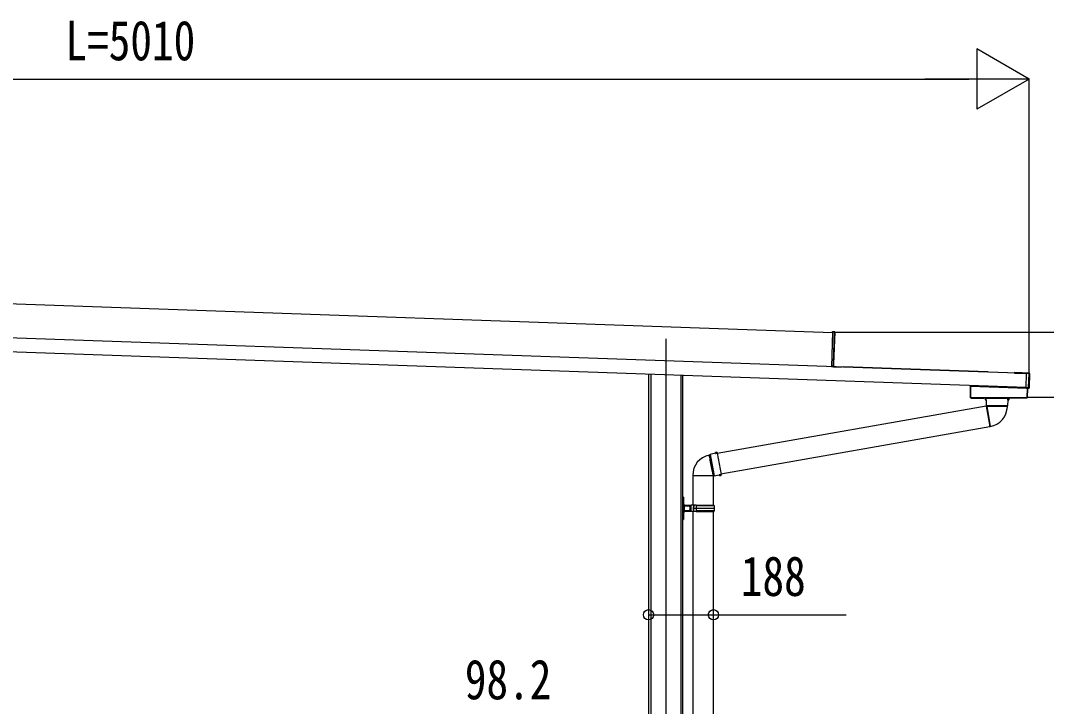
# Model space of a CAD drawing. Units: millimetres, scale not verified. Extents: x -14718 to 14718, y -10396 to 10396.
# Drawn here: x 3523 to 6503, y -6044 to -4053 of the extents above; entities that cross this region are included whole.
import ezdxf
from ezdxf.enums import TextEntityAlignment as Align

# ---------------------------------------------------------------- set-up
doc = ezdxf.new("R2010")
doc.units = ezdxf.units.MM
doc.header["$LTSCALE"] = 50
for name, color, linetype in [('0-3_YKK_12', 2, 'Continuous'), ('0-4_YKK_A1', 4, 'Continuous'), ('0-5_YKK_D', 6, 'Continuous')]:
    doc.layers.add(name, color=color, linetype=linetype)
doc.styles.add('ＭＳ ゴシック', font='')
doc.styles.get('ＭＳ ゴシック').set_extended_font_data('MS Gothic')

msp = doc.modelspace()

# ---------------------------------------------------------------- linework, layer by layer
at = {"layer": '0-3_YKK_12'}
msp.add_line((5397.57, -4977.5), (5397.57, -7898.8), dxfattribs=at)
at = {"layer": '0-4_YKK_A1'}
for p, q in [((2020.13, -4823.48), (5881.98, -4958.33)), ((6445.59, -5078.08), (1450.94, -4903.66)), ((6444.19, -5118.06), (1449.55, -4943.64)), ((5882.03, -4956.83), (5878.49, -5058.24)), ((5887.54, -4957.36), (5882.03, -4956.83)), ((5882.05, -4956.33), (5882.06, -4955.83)), ((5882.05, -4956.33), (5882.05, -4956.33)), ((5887.56, -4956.86), (5882.05, -4956.33)), ((5882.06, -4955.83), (5887.58, -4956.36)), ((5884.33, -5049.45), (5887.54, -4957.36)), ((5888.01, -4957.38), (5884.8, -5049.47)), ((5887.54, -4957.36), (5888.01, -4957.38)), ((5887.56, -4956.86), (5887.56, -4956.86)), ((5887.56, -4956.86), (5888.03, -4956.88)), ((5888.03, -4956.88), (5888.01, -4957.38)), ((5878.49, -5058.24), (5878.49, -5058.27)), ((5884.05, -5057.46), (5884.33, -5049.45)), ((5884.05, -5057.46), (5884.52, -5057.48)), ((5884.33, -5049.45), (5884.8, -5049.47)), ((5884.8, -5049.47), (5884.52, -5057.48)), ((5913.47, -5059.19), (5913.46, -5059.49)), ((5913.5, -5058.59), (5913.47, -5059.19)), ((6332.96, -5073.85), (5913.47, -5059.19)), ((5913.51, -5058.29), (5913.5, -5058.59)), ((6332.99, -5073.25), (5913.5, -5058.59)), ((6333, -5072.95), (5913.51, -5058.29)), ((5347.57, -5079.75), (5347.57, -7346.3)), ((5354.43, -5079.99), (5354.43, -7846.3)), ((5440.71, -5083.01), (5440.71, -7846.3)), ((5445.77, -5083.18), (5445.77, -7346.3)), ((6332.96, -5073.85), (6332.95, -5074.15)), ((6332.99, -5073.25), (6332.96, -5073.85)), ((6333, -5072.95), (6332.99, -5073.25)), ((6416.63, -5076.59), (6416.7, -5074.59)), ((6422.62, -5076.8), (6422.69, -5074.8)), ((6422.69, -5074.8), (6432.69, -5075.15)), ((6432.62, -5077.15), (6432.69, -5075.15)), ((6432.69, -5075.15), (6438.68, -5075.36)), ((6438.61, -5077.35), (6438.68, -5075.36)), ((6438.68, -5075.36), (6452.17, -5075.83)), ((6452.65, -5077.79), (6445.61, -5077.54)), ((6445.63, -5077.04), (6445.64, -5076.69)), ((6446.84, -5076.74), (6445.64, -5076.69)), ((6445.64, -5076.69), (6445.64, -5076.69)), ((6446.84, -5076.74), (6445.64, -5076.69)), ((6446.84, -5076.74), (6446.84, -5076.74)), ((6447.18, -5075.65), (6447.14, -5076.75)), ((6447.44, -5076.65), (6453.14, -5076.84)), ((6447.44, -5076.65), (6447.44, -5076.72)), ((6451.21, -5118.84), (6452.65, -5077.79)), ((6453.14, -5077.81), (6451.71, -5118.86)), ((6453.62, -5077.36), (6452.15, -5119.34)), ((6453.14, -5077.81), (6452.65, -5077.79)), ((6452.66, -5077.29), (6453.14, -5076.84)), ((6453.62, -5077.36), (6453.14, -5077.81)), ((6453.71, -5117.91), (6455.07, -5078.93)), ((6282.22, -5114.91), (6282.22, -5148.39)), ((6282.22, -5114.91), (6282.59, -5114.93)), ((6282.89, -5114.63), (6282.52, -5114.61)), ((6282.6, -5114.93), (6282.9, -5114.93)), ((6282.6, -5114.93), (6282.6, -5148.01)), ((6282.72, -5114.41), (6282.72, -5112.42)), ((6282.9, -5114.93), (6282.91, -5114.63)), ((6282.91, -5114.63), (6445.7, -5120.31)), ((6283.06, -5114.43), (6283.36, -5114.44)), ((6283.06, -5114.43), (6283.36, -5114.43)), ((6283.36, -5114.43), (6283.36, -5112.44)), ((6445.21, -5120.09), (6283.36, -5114.44)), ((6444.16, -5119.1), (6444.15, -5119.45)), ((6444.15, -5119.45), (6445.35, -5119.49)), ((6444.15, -5119.45), (6444.15, -5119.45)), ((6444.15, -5119.45), (6445.35, -5119.49)), ((6445.23, -5119.48), (6445.21, -5120.09)), ((6445.51, -5120.1), (6445.21, -5120.09)), ((6445.35, -5119.49), (6445.35, -5119.49)), ((6445.51, -5120.1), (6445.53, -5119.5)), ((6445.62, -5120.29), (6445.65, -5119.5)), ((6445.62, -5120.31), (6445.65, -5119.51)), ((6447.72, -5120.38), (6445.7, -5120.31)), ((6445.94, -5119.55), (6445.94, -5119.62)), ((6451.64, -5119.82), (6445.94, -5119.62)), ((6447.43, -5148.4), (6448.39, -5120.71)), ((6447.72, -5120.38), (6447.71, -5120.68)), ((6448.1, -5120.4), (6447.72, -5120.38)), ((6448.01, -5120.69), (6448.39, -5120.71)), ((6450.6, -5120.8), (6448.39, -5120.72)), ((6451.64, -5119.82), (6451.19, -5119.34)), ((6451.71, -5118.86), (6451.21, -5118.84)), ((6451.71, -5118.86), (6452.15, -5119.34)), ((6282.6, -5148.01), (6282.22, -5148.39)), ((6282.51, -5148.69), (6282.9, -5148.31)), ((6282.51, -5148.69), (6447.13, -5148.69)), ((6282.9, -5148.01), (6282.6, -5148.01)), ((6282.9, -5148.01), (6282.9, -5148.31)), ((6282.9, -5148.31), (6446.76, -5148.31)), ((6284.22, -5149.13), (6284.62, -5149.13)), ((6284.62, -5149.13), (6284.92, -5149.13)), ((6284.92, -5149.13), (6320.32, -5149.13)), ((6291.72, -5149.13), (6291.72, -5148.93)), ((6294.72, -5148.93), (6291.72, -5148.93)), ((6294.72, -5148.69), (6294.72, -5148.93)), ((6294.72, -5148.93), (6294.72, -5149.13)), ((6318.22, -5148.93), (6315.22, -5148.93)), ((6315.22, -5149.13), (6315.22, -5148.93)), ((6318.22, -5148.93), (6318.22, -5149.13)), ((6320.32, -5149.13), (6320.82, -5149.13)), ((6327.87, -5150.13), (6325.72, -5150.92)), ((6325.72, -5150.92), (6325.72, -5154.57)), ((6325.72, -5150.92), (6325.78, -5150.92)), ((6325.72, -5154.57), (6327.96, -5155.38)), ((6325.72, -5154.57), (6325.78, -5154.57)), ((6325.85, -5153.65), (6325.85, -5151.83)), ((6327.22, -5149.13), (6327.22, -5148.69)), ((6327.22, -5149.13), (6327.22, -5149.63)), ((6327.22, -5149.13), (6392.22, -5149.13)), ((6327.22, -5149.63), (6327.35, -5149.63)), ((6327.87, -5150.13), (6328, -5150.13)), ((6327.96, -5155.38), (6328.22, -5170.66)), ((6328.09, -5155.38), (6327.96, -5155.38)), ((6328, -5150.13), (6328.22, -5150.13)), ((6328.17, -5154.47), (6328.11, -5151.03)), ((6391.22, -5150.13), (6328.22, -5150.13)), ((6391.21, -5170.66), (6391.47, -5155.38)), ((6391.22, -5150.13), (6391.44, -5150.13)), ((6391.26, -5154.47), (6391.32, -5151.03)), ((6391.47, -5155.38), (6391.34, -5155.38)), ((6391.44, -5150.13), (6391.57, -5150.13)), ((6391.47, -5155.38), (6393.72, -5154.57)), ((6393.72, -5150.92), (6391.57, -5150.13)), ((6392.08, -5149.63), (6392.22, -5149.63)), ((6392.22, -5149.13), (6392.22, -5148.69)), ((6392.22, -5149.13), (6392.22, -5149.63)), ((6393.58, -5153.65), (6393.58, -5151.83)), ((6393.65, -5150.92), (6393.72, -5150.92)), ((6393.65, -5154.57), (6393.72, -5154.57)), ((6393.72, -5154.57), (6393.72, -5150.92)), ((6446.76, -5148.01), (6446.76, -5148.31)), ((6446.76, -5148.31), (6447.13, -5148.69)), ((6447.43, -5148.4), (6447.06, -5148.02)), ((6327.8, -5172.49), (5547.11, -5310.2)), ((6327.8, -5172.49), (6338.25, -5231.78)), ((6329.82, -5173.56), (6328.04, -5173.87)), ((6328.22, -5170.66), (6329.28, -5172.22)), ((6328.22, -5170.66), (6391.21, -5170.66)), ((6329.61, -5172.36), (6340.04, -5231.52)), ((6334.58, -5172.62), (6389.88, -5172.62)), ((6389.83, -5174.24), (6389.88, -5172.62)), ((6389.88, -5172.62), (6391.21, -5170.66)), ((5557.56, -5369.48), (6338.25, -5231.78)), ((6338.01, -5230.4), (6339.78, -5230.09)), ((5524.96, -5314.1), (5523.38, -5314.44)), ((5526.66, -5312.46), (5524.96, -5314.1)), ((5524.96, -5314.1), (5534.57, -5368.57)), ((5541.67, -5309.54), (5526.66, -5312.46)), ((5526.66, -5312.46), (5532.13, -5343.47)), ((5542.08, -5307.19), (5541.67, -5309.54)), ((5541.69, -5309.67), (5541.67, -5309.54)), ((5545.67, -5306.56), (5542.08, -5307.19)), ((5542.08, -5307.19), (5542.09, -5307.25)), ((5542.6, -5309.6), (5545.98, -5308.94)), ((5543, -5307.17), (5544.8, -5306.85)), ((5546.82, -5308.54), (5545.67, -5306.56)), ((5545.67, -5306.56), (5545.69, -5306.62)), ((5546.82, -5308.54), (5546.84, -5308.67)), ((5546.84, -5308.67), (5557.86, -5371.15)), ((5532.13, -5343.47), (5537.6, -5374.49)), ((5475.62, -5373.42), (5535.68, -5373.42)), ((5475.67, -5370.9), (5475.67, -5460.3)), ((5535.87, -5460.3), (5535.87, -5371.19)), ((5535.88, -5373.72), (5537.6, -5374.49)), ((5537.6, -5374.49), (5552.7, -5372.09)), ((5552.7, -5372.09), (5552.67, -5371.96)), ((5552.7, -5372.09), (5553.89, -5374.16)), ((5553.88, -5374.1), (5553.89, -5374.16)), ((5553.89, -5374.16), (5557.48, -5373.53)), ((5554.77, -5373.87), (5556.56, -5373.55)), ((5557.47, -5373.47), (5557.48, -5373.53)), ((5557.48, -5373.53), (5557.88, -5371.27)), ((5557.86, -5371.15), (5557.88, -5371.27)), ((5446.77, -5442.1), (5445.77, -5442.1)), ((5446.77, -5442.1), (5446.77, -5435.8)), ((5446.77, -5469.3), (5446.77, -5442.1)), ((5448.77, -5436.71), (5448.94, -5442.43)), ((5446.77, -5469.3), (5445.77, -5469.3)), ((5446.77, -5469.3), (5449.77, -5469.3)), ((5446.77, -5496.5), (5446.77, -5469.3)), ((5449.77, -5469.3), (5448.94, -5496.17)), ((5449.77, -5469.3), (5450.77, -5469.3)), ((5450.48, -5460.06), (5450.58, -5463.3)), ((5450.58, -5475.3), (5450.48, -5478.54)), ((5467.77, -5463.3), (5450.59, -5463.3)), ((5450.59, -5463.3), (5450.77, -5469.3)), ((5450.77, -5469.3), (5450.59, -5475.3)), ((5450.59, -5475.3), (5467.77, -5475.3)), ((5451.43, -5460.3), (5467.77, -5460.3)), ((5467.77, -5478.3), (5451.43, -5478.3)), ((5467.77, -5460.3), (5470.77, -5460.3)), ((5467.77, -5463.3), (5467.77, -5460.3)), ((5467.77, -5464.8), (5467.77, -5463.3)), ((5470.77, -5464.8), (5467.77, -5464.8)), ((5467.77, -5464.81), (5467.77, -5473.8)), ((5468.75, -5464.81), (5467.77, -5464.81)), ((5468.75, -5473.8), (5467.77, -5473.8)), ((5467.77, -5473.8), (5470.77, -5473.8)), ((5467.77, -5475.3), (5467.77, -5473.8)), ((5467.77, -5478.3), (5467.77, -5475.3)), ((5470.77, -5478.3), (5467.77, -5478.3)), ((5470.77, -5464.81), (5468.75, -5464.81)), ((5468.75, -5473.8), (5468.75, -5464.81)), ((5470.77, -5473.8), (5468.75, -5473.8)), ((5478.77, -5460.3), (5470.77, -5460.3)), ((5475.67, -5478.3), (5475.67, -6288.8)), ((5478.78, -5464.81), (5476.77, -5464.81)), ((5478.78, -5473.8), (5476.77, -5473.8)), ((5478.77, -5473.8), (5476.77, -5473.8)), ((5478.77, -5464.8), (5478.77, -5460.3)), ((5478.77, -5478.3), (5478.77, -5473.8)), ((5478.78, -5460.3), (5478.78, -5464.81)), ((5485.8, -5460.3), (5478.78, -5460.3)), ((5478.78, -5469.3), (5478.78, -5464.81)), ((5478.78, -5473.8), (5478.78, -5469.3)), ((5485.28, -5469.3), (5478.78, -5469.3)), ((5478.78, -5478.3), (5478.78, -5473.8)), ((5485.8, -5478.3), (5478.78, -5478.3)), ((5485.28, -5469.3), (5485.28, -5469.3)), ((5485.28, -5469.3), (5485.28, -5469.3)), ((5485.36, -5469.3), (5485.36, -5469.3)), ((5539.27, -5469.3), (5485.53, -5469.3)), ((5486.03, -5460.3), (5485.8, -5460.3)), ((5486.03, -5478.3), (5485.8, -5478.3)), ((5486.03, -5460.3), (5486.44, -5460.3)), ((5486.03, -5478.3), (5486.44, -5478.3)), ((5486.44, -5460.3), (5537.77, -5460.3)), ((5486.44, -5478.3), (5537.77, -5478.3)), ((5538.77, -5462.3), (5487.47, -5462.3)), ((5538.77, -5476.3), (5487.47, -5476.3)), ((5535.87, -6288.8), (5535.87, -5478.3)), ((5537.77, -5462.3), (5537.77, -5460.3)), ((5537.77, -5478.3), (5537.77, -5476.3)), ((5446.77, -5496.5), (5445.77, -5496.5)), ((5445.77, -5502.8), (5446.77, -5502.8)), ((5446.77, -5496.5), (5448.94, -5496.17)), ((5446.77, -5502.8), (5446.77, -5496.5)), ((5446.77, -5502.8), (5448.77, -5501.89)), ((5448.94, -5496.17), (5448.77, -5501.89))]:
    msp.add_line(p, q, dxfattribs=at)
for points in [[(5882.03, -4956.83), (5882.05, -4956.33), (5887.56, -4956.86)], [(5884.52, -5057.32), (5884.58, -5057.34), (5884.62, -5057.36)], [(5884.82, -5057.49), (5884.62, -5057.51), (5884.52, -5057.52)], [(5884.8, -5057.99), (5909.48, -5058.85), (5909.47, -5059.35)], [(5884.82, -5057.49), (5909.5, -5058.35), (5909.48, -5058.85)], [(6410.2, -5074.36), (6410.13, -5076.36), (6445.37, -5077.59)], [(6410.2, -5074.36), (6416.7, -5074.59), (6422.69, -5074.8)], [(6444.16, -5119.1), (6444.18, -5118.6), (6445.61, -5077.54), (6445.63, -5077.04)], [(6445.63, -5077.04), (6452.66, -5077.29), (6452.65, -5077.79)], [(6447.44, -5076.72), (6447.38, -5076.72), (6447.34, -5076.73)], [(6283.06, -5112.43), (6283.06, -5114.43), (6282.72, -5114.41)], [(6444.18, -5118.6), (6451.21, -5118.84), (6451.19, -5119.34), (6444.16, -5119.1)], [(6445.85, -5119.53), (6445.89, -5119.54), (6445.94, -5119.55)], [(6446.76, -5148.01), (6447.06, -5148.02), (6448.01, -5120.69), (6447.71, -5120.68)], [(6315.22, -5148.69), (6315.22, -5148.93), (6294.72, -5148.93)], [(6325.78, -5150.92), (6327.22, -5150.4), (6328, -5150.13)], [(6328.09, -5155.38), (6327.27, -5155.09), (6325.78, -5154.57)], [(6328.11, -5151.03), (6327.22, -5151.34), (6325.85, -5151.83)], [(6325.85, -5153.65), (6327.27, -5154.15), (6328.17, -5154.47)], [(6391.26, -5154.47), (6392.16, -5154.15), (6393.58, -5153.65)], [(6393.58, -5151.83), (6392.21, -5151.34), (6391.32, -5151.03)], [(6393.65, -5154.57), (6392.16, -5155.09), (6391.34, -5155.38)], [(6391.44, -5150.13), (6392.21, -5150.4), (6393.65, -5150.92)], [(6329.61, -5172.36), (6329.27, -5172.19), (6329.3, -5172.21)], [(6389.83, -5174.24), (6389.8, -5174.19), (6389.16, -5174.03), (6387.65, -5173.89), (6385.4, -5173.77), (6382.35, -5173.66), (6378.75, -5173.56), (6374.5, -5173.46), (6369.95, -5173.37), (6364.97, -5173.28), (6359.99, -5173.19), (6354.85, -5173.1), (6349.99, -5173.01), (6345.27, -5172.92), (6341.09, -5172.82), (6337.32, -5172.72), (6334.58, -5172.62)], [(5535.89, -5373.7), (5535.83, -5373.61), (5535.68, -5373.42), (5535.67, -5373.39), (5535.53, -5373.13), (5535.11, -5371.45), (5534.57, -5368.57), (5534, -5365.89), (5533.26, -5362.3), (5532.42, -5358.09), (5531.53, -5353.59), (5530.58, -5348.69), (5529.62, -5343.79), (5528.64, -5338.75), (5527.72, -5334), (5526.81, -5329.4), (5526, -5325.34), (5525.25, -5321.7), (5524.62, -5318.79), (5524.1, -5316.53), (5523.71, -5315.09), (5523.43, -5314.46), (5523.38, -5314.44)], [(5541.69, -5309.67), (5541.83, -5308.82), (5542.09, -5307.25)], [(5543, -5307.17), (5542.75, -5308.66), (5542.6, -5309.6)], [(5545.98, -5308.94), (5545.52, -5308.12), (5544.8, -5306.85)], [(5545.69, -5306.62), (5546.44, -5307.96), (5546.84, -5308.67)], [(5553.88, -5374.1), (5553.1, -5372.72), (5552.67, -5371.96)], [(5553.55, -5371.72), (5555.26, -5371.45), (5556.95, -5371.19)], [(5553.55, -5371.72), (5554.02, -5372.56), (5554.77, -5373.87)], [(5556.56, -5373.55), (5556.8, -5372.12), (5556.95, -5371.19)], [(5557.86, -5371.15), (5557.73, -5371.95), (5557.47, -5373.47)], [(5448.77, -5436.71), (5446.77, -5435.8), (5445.77, -5435.8)], [(5446.77, -5442.1), (5448.94, -5442.43), (5449.77, -5469.3)], [(5478.77, -5478.3), (5470.77, -5478.3), (5470.77, -5460.3)], [(5478.77, -5464.8), (5476.77, -5464.8), (5476.77, -5473.8)], [(5485.53, -5469.3), (5485.36, -5469.3), (5485.28, -5469.3), (5478.78, -5469.3)], [(5485.8, -5460.3), (5485.41, -5464.76), (5485.28, -5469.3)]]:
    msp.add_lwpolyline(points, dxfattribs=at)
msp.add_lwpolyline([(6282.9, -5148.01), (6282.9, -5114.93), (6447.71, -5120.68), (6446.76, -5148.01)], close=True, dxfattribs=at)
for centre, radius, start, end in [((5885.5, -4957.04), 2.07, 351.06854, 4.93146), ((5885.52, -4956.54), 2.07, 351.06854, 4.93146), ((5887.51, -4957.36), 0.5, 358, 84.5), ((5887.53, -4956.86), 0.5, 358, 84.5), ((5878.53, -5058.24), 0.046, 175.29565, 214.77267), ((5885.05, -5057.5), 1, 178, 198.10214), ((5884.2, -5059.31), 1.51, 74.62836, 93.96537), ((5887.27, -5057.81), 3.17, 180.02593, 184.48569), ((5886.6, -5080.74), 22.82, 94.53647, 96.28466), ((5885.02, -5057.5), 0.5, 178, 268), ((5885.03, -5057), 0.5, 178, 268), ((5884.82, -5057.75), 0.242, 207.21704, 266.19947), ((5885.04, -5057.23), 0.765, 234.9594, 266.94829), ((5884.83, -5057.25), 0.242, 207.21704, 266.19947), ((5885.06, -5056.73), 0.765, 234.9594, 266.94829), ((6447.08, -5072.73), 4.01, 266.55184, 273.90119), ((6452.07, -5078.83), 3, 358, 88), ((6452.64, -5077.79), 0.501, 358.24971, 87.75029), ((6282.89, -5114.93), 0.3, 88.19064, 179.87538), ((6282.89, -5114.93), 0.3, 90.16173, 180.04449), ((6282.9, -5114.93), 0.3, 88.05611, 180.04719), ((6282.89, -5114.79), 0.159, 86.02272, 89.97728), ((6445.33, -5123.2), 3.71, 81.82188, 89.76035), ((6445.71, -5120.11), 0.2, 178, 268), ((6447.71, -5120.68), 0.3, 357.94657, 87.94647), ((6450.71, -5117.8), 3, 268, 358), ((6451.21, -5118.84), 0.501, 268.24971, 357.75029), ((6282.9, -5148.01), 0.301, 180.24971, 269.75029), ((6291.42, -5148.93), 0.3, 0, 54.36863), ((6318.52, -5148.93), 0.3, 125.63137, 180), ((6323.11, -5151.58), 2.75, 354.81691, 13.99327), ((6322.2, -5153.83), 3.66, 348.38866, 2.80116), ((6328.22, -5149.13), 1, 180, 270), ((6328.22, -5149.63), 1, 180, 220.49583), ((6325.55, -5150.91), 2.56, 357.19737, 17.56812), ((6326.28, -5154.75), 1.92, 340.91849, 8.46572), ((6391.22, -5149.13), 1, 270, 0), ((6393.76, -5154.7), 2.51, 174.83553, 195.78026), ((6393.23, -5150.82), 1.93, 159.00896, 186.22555), ((6391.22, -5149.63), 1, 319.50417, 0), ((6397.23, -5151.65), 3.66, 168.38866, 182.80116), ((6396.32, -5153.9), 2.75, 174.81691, 193.99327), ((6446.76, -5148.01), 0.301, 270.23913, 357.76087), ((6333.43, -5146.5), 26.14, 261.58885, 272.50926), ((6329.57, -5172.13), 60.3, 280, 358.00006), ((5535.92, -5373.42), 60.3, 101.99843, 180), ((5541.99, -5307.78), 1.92, 260.91849, 288.46572), ((5542.19, -5303.6), 3.66, 268.38866, 282.80116), ((5544.57, -5304.11), 2.75, 274.81691, 293.99327), ((5545.66, -5306.4), 2.56, 277.19737, 297.56812), ((5553.76, -5374.23), 2.51, 94.83553, 115.78026), ((5555, -5376.61), 2.75, 94.81691, 113.99327), ((5557.37, -5377.12), 3.66, 88.38866, 102.80116), ((5557.49, -5373.04), 1.93, 79.00896, 106.22555), ((5451.43, -5458.3), 2, 181.7624, 241.44015), ((5451.43, -5480.3), 2, 118.55985, 178.2376), ((5451.43, -5458.3), 2, 241.44015, 270), ((5451.43, -5480.3), 2, 90, 118.55985), ((5563.16, -5469.31), 77.89, 179.99307, 186.62466), ((5485.33, -5469.52), 0.226, 80.79578, 102.71983), ((5566.29, -5469.28), 80.75, 173.61461, 180.01355), ((5566.29, -5469.32), 80.75, 179.98461, 186.38348), ((5487.65, -5460.65), 1.66, 167.69464, 263.49512), ((5487.6, -5477.9), 1.61, 94.66451, 194.14319), ((5488.23, -5460.5), 1.81, 173.59328, 264.82407), ((5488.3, -5478.15), 1.86, 96.97139, 184.61125), ((5490.02, -5469.3), 49.25, 0, 8.17123), ((5490.02, -5469.3), 49.25, 351.83186, 0.00306)]:
    msp.add_arc(centre, radius, start, end, dxfattribs=at)
for centre, major_axis, ratio, start_param, end_param in [((5891.55, -5058.73), (13.07, -0.46), 0.061163, 2.1795146, 3.1041886), ((5891.57, -5058.73), (13.07, -0.46), 0.038227, 2.1795146, 3.1415927), ((6446.84, -5076.7), (0.6, -0.021), 0.061163, 4.712389, 6.2831853), ((6447.43, -5076.95), (-0.01, -0.3), 0.998135, 3.1415927, 3.9545103), ((6453.12, -5077.35), (0.367, 0.342), 0.99628, 5.4996506, 7.06672), ((6282.52, -5114.91), (-0.3, 0.01), 0.998133, 4.7490956, 6.3180268), ((6282.51, -5114.41), (-0.2, 0.007), 0.998133, 1.607503, 3.1764341), ((6282.6, -5114.43), (0, 0.5), 0.061125, 3.1027435, 3.1394501), ((6282.89, -5114.43), (0.007, 0.2), 0.854479, 3.1782993, 4.712389), ((6282.89, -5114.43), (0.47, -0.016), 0.425228, 4.7490956, 6.2831853), ((6282.9, -5114.43), (-0.011, 0.2), 0.151815, 3.0913179, 3.1280246), ((6282.86, -5114.42), (0.201, -0.007), 0.992577, 6.2831853, 6.3180268), ((6282.86, -5114.42), (-0.501, 0.017), 0.998133, 3.1415927, 3.1764341), ((6445.71, -5120.11), (0.5, -0.017), 0.4, 3.1415927, 4.712389), ((6445.34, -5119.52), (0.6, -0.021), 0.061163, 6.2831853, 7.8539816), ((6445.95, -5119.32), (-0.01, -0.3), 0.998135, 5.4691958, 6.2831853), ((6448.09, -5120.7), (0.3, -0.01), 0.998135, 0, 1.5707963), ((6451.65, -5119.32), (0.342, -0.367), 0.99628, 5.4996506, 7.06672), ((6282.52, -5148.39), (0.213, 0.213), 0.99628, 2.358058, 3.9251274), ((6447.13, -5148.39), (-0.209, 0.217), 0.996405, 2.3754474, 3.9077379), ((5450.58, -5463.14), (1, 0.031), 0.162205, 3.1415927, 4.7026633), ((5450.58, -5475.46), (1, -0.031), 0.162205, 1.580522, 3.1415927), ((5450.68, -5466.3), (-0.1, 3), 0.333136, 6.2716543, 6.28138), ((5450.68, -5472.3), (0.1, 3), 0.333136, 3.143398, 3.1531236), ((5467.77, -5462.81), (3, 0), 0.162278, 4.712389, 6.2831853), ((5467.77, -5475.79), (3, 0), 0.162278, 6.2831853, 7.8539816)]:
    msp.add_ellipse(centre, major_axis=major_axis, ratio=ratio, start_param=start_param, end_param=end_param, dxfattribs=at)
at = {"layer": '0-5_YKK_D'}
for p, q in [((6452.57, -4223.13), (6301.01, -4135.63)), ((6301.01, -4135.63), (6301.01, -4310.63)), ((1617.57, -4223.13), (6277.57, -4223.13)), ((6452.57, -4223.13), (6149.46, -4223.13)), ((6452.57, -4223.13), (6301.01, -4310.63)), ((6452.57, -5077.81), (6452.57, -4222.13)), ((5885.96, -4958.13), (8253.57, -4958.13)), ((6445.71, -5146.13), (7353.57, -5146.13))]:
    msp.add_line(p, q, dxfattribs=at)
msp.add_lwpolyline([(5347.57, -5778.3), (5535.87, -5778.3), (5920.97, -5778.3)], dxfattribs=at)
for centre in [(5347.57, -5778.3), (5535.87, -5778.3)]:
    msp.add_circle(centre, 14.88, dxfattribs=at)

# ---------------------------------------------------------------- texts
at = {"layer": '0-5_YKK_D', "style": 'ＭＳ ゴシック', "width": 0.8}
for s, p in [('L=5010', (3653.57, -4203.13)), ('188', (5615.37, -5758.3)), ('98.2', (4813.77, -6058.3))]:
    msp.add_text(s, height=115.5, dxfattribs=at).set_placement(p, align=Align.BOTTOM_LEFT)

doc.saveas('drawing.dxf')
